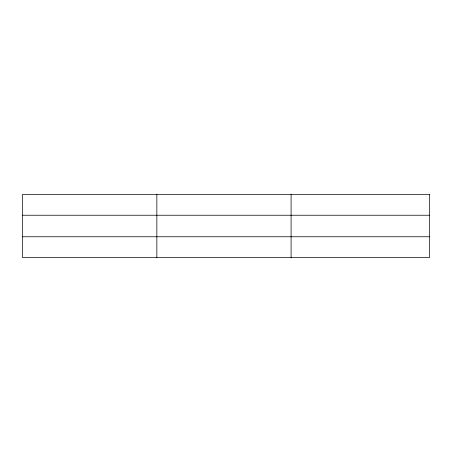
<?xml version="1.0" encoding="UTF-8"?>
<svg xmlns="http://www.w3.org/2000/svg" width="452" height="452" viewBox="0 0 452 452"><rect width="100%" height="100%" fill="white"/><g stroke="black" fill="none" stroke-linecap="round" stroke-linejoin="round"><path stroke-width="0.68" d="M156.844 194.349L156.844 257.651M291.088 194.349L291.088 257.651M22.6 215.237L429.4 215.237M22.6 236.763L429.4 236.763M429.4 194.349L429.4 257.651L22.6 257.651L22.6 194.349L429.4 194.349"/></g></svg>
